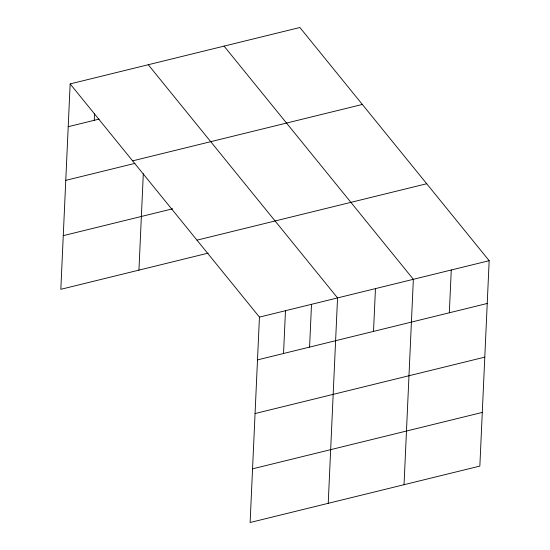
<?xml version="1.0" encoding="UTF-8"?>
<svg xmlns="http://www.w3.org/2000/svg" width="550" height="550" viewBox="0 0 550 550"><rect width="100%" height="100%" fill="white"/><g stroke="black" fill="none" stroke-linecap="round" stroke-linejoin="round"><path stroke-width="0.82" d="M70.153 83.909L259.442 317.103L250.119 522.5L479.848 466.091L489.17 260.693L299.881 27.5L70.153 83.909L60.83 289.307L208.154 253.131M94.249 120.299L94.559 113.458M138.937 270.126L143.309 173.745M283.539 353.492L285.478 310.709M309.574 347.098L311.513 304.315M328.226 503.319L337.549 297.921L148.259 64.728M373.512 331.403L375.457 288.613M404.037 484.708L413.359 279.311L224.07 46.117M449.322 312.785L451.268 270.002M68.214 126.692L99.131 119.103M132.619 160.861L362.347 104.452M65.773 180.359L134.936 163.377M63.264 235.647L172.686 208.78M196.976 240.151L426.704 183.741M259.442 317.103L489.17 260.693M257.503 359.886L487.231 303.476M255.062 413.552L484.791 357.136M252.553 468.841L482.281 412.424"/></g></svg>
